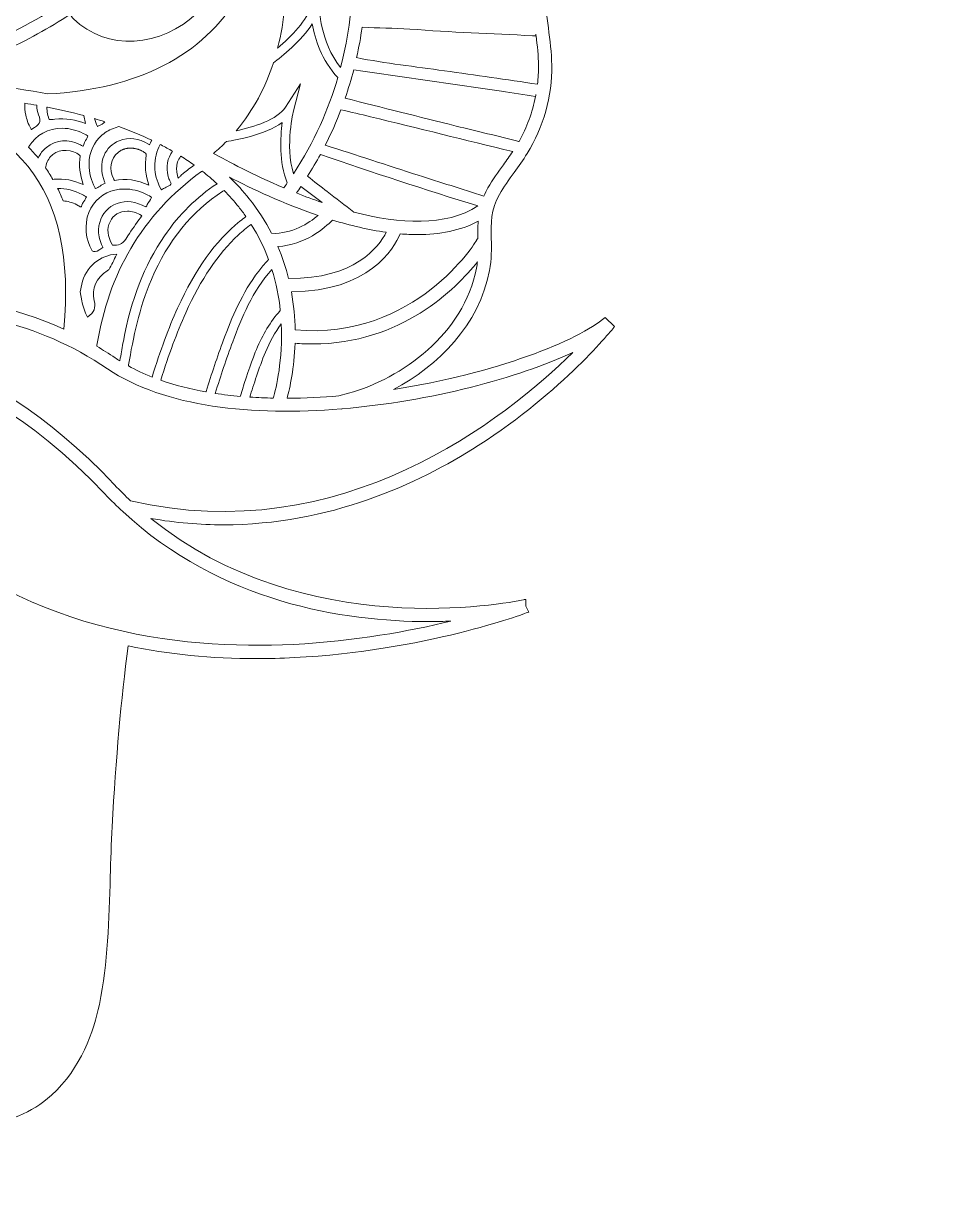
# Model space of a CAD drawing. Extents: x 467 to 2534, y -2987 to -13.
# Drawn here: x 1758 to 2534, y -2987 to -1988 of the extents above; entities that cross this region are included whole.
import ezdxf

# ---------------------------------------------------------------- set-up
doc = ezdxf.new("R2010")
doc.units = 0
doc.header["$MEASUREMENT"] = 0
doc.layers.add('Layer 1', color=7, linetype='Continuous')

msp = doc.modelspace()

# ---------------------------------------------------------------- linework, layer by layer
at = {"layer": 'Layer 1', "lineweight": 0}
for points, knots in [([(2529.46, -1453.5), (2526.67, -1452.39), (2523.54, -1453.69), (2522.31, -1456.42), (2522.01, -1457.14), (2505.06, -1493.98), (2462.33, -1535.12), (2461.96, -1524.73), (2462.23, -1514.3), (2463.46, -1503.86), (2465.51, -1486.57), (2472.78, -1450.82), (2489.36, -1439.9), (2448.7, -1466.59), (2405.02, -1490.26), (2349.29, -1559.43), (2349.19, -1550.68), (2349.51, -1541.88), (2350.55, -1533.09), (2352.56, -1515.79), (2359.83, -1480.05), (2376.47, -1469.13), (2332.22, -1498.19), (2284.39, -1523.62), (2221.45, -1607.9), (2220.15, -1592.26), (2219.84, -1576.65), (2221.67, -1561), (2223.72, -1543.7), (2230.98, -1507.92), (2247.57, -1497.05), (2201.24, -1527.46), (2150.89, -1553.92), (2083.38, -1648.37), (2078.18, -1655.67), (2073.43, -1663.39), (2069.41, -1671.44), (2068.67, -1658.57), (2068.71, -1645.69), (2070.23, -1632.76), (2072.24, -1615.45), (2079.51, -1579.67), (2096.13, -1568.75), (2067.51, -1587.56), (2037.38, -1604.86), (2002.64, -1637.55), (2001.15, -1616.39), (1985.47, -1599.69), (1974.86, -1588.37), (1960.13, -1572.71), (1944.55, -1557.52), (1928.53, -1543.21), (1922.83, -1538.12), (1916.99, -1533.17), (1911.36, -1528.38), (1909.95, -1527.18), (1908.55, -1525.99), (1907.17, -1524.79), (1924.28, -1508.4), (1986.82, -1437.6), (2002.4, -1266.13), (2020.09, -1071.6), (1834.51, -783.2), (1826.61, -771.04), (1826.61, -771.04), (1826.16, -771.31), (1826.16, -771.31), (1826.06, -770.88), (1825.96, -770.46), (1825.84, -770.01), (1801.92, -674.85), (1777.16, -576.44), (1776.9, -476.35), (1776.9, -476.35), (1776.87, -467.66), (1776.87, -467.66), (1776.47, -328.93), (1776.03, -171.69), (1864.05, -53.81), (1864.05, -53.81), (1894.69, -12.76), (1894.69, -12.76), (1894.69, -12.76), (1855.91, -46.24), (1855.91, -46.24), (1855.26, -46.8), (1791.47, -102.34), (1728.66, -198.53), (1670.68, -287.35), (1601.55, -430.1), (1601.55, -606.03), (1601.55, -606.03), (1602.51, -629.37), (1602.51, -629.37), (1534.49, -529.65), (1505.77, -471.11), (1505.48, -470.49), (1505.48, -470.49), (1500.45, -460.17), (1500.45, -460.17), (1500.45, -460.17), (1495.42, -470.49), (1495.42, -470.49), (1495.13, -471.11), (1466.41, -529.65), (1398.39, -629.37), (1398.39, -629.37), (1399.35, -605.79), (1399.35, -605.79), (1399.35, -430.1), (1330.22, -287.35), (1272.24, -198.53), (1209.43, -102.34), (1145.63, -46.8), (1144.99, -46.24), (1144.99, -46.24), (1106.21, -12.76), (1106.21, -12.76), (1106.21, -12.76), (1136.86, -53.81), (1136.86, -53.81), (1224.87, -171.69), (1224.43, -328.91), (1224.03, -467.63), (1224.03, -467.63), (1224, -476.35), (1224, -476.35), (1223.74, -576.44), (1199, -674.85), (1175.06, -770.01), (1174.94, -770.46), (1174.84, -770.88), (1174.74, -771.31), (1174.74, -771.31), (1174.29, -771.04), (1174.29, -771.04), (1166.39, -783.2), (980.81, -1071.6), (998.5, -1266.13), (1014.08, -1437.58), (1076.62, -1508.4), (1093.74, -1524.79), (1092.35, -1525.99), (1090.95, -1527.17), (1089.55, -1528.36), (1083.91, -1533.16), (1078.07, -1538.12), (1072.37, -1543.21), (1056.33, -1557.54), (1040.75, -1572.74), (1026.04, -1588.37), (1015.43, -1599.69), (999.73, -1616.39), (998.26, -1637.55), (963.52, -1604.86), (933.39, -1587.56), (904.77, -1568.75), (921.39, -1579.67), (928.66, -1615.45), (930.67, -1632.76), (932.19, -1645.69), (932.23, -1658.57), (931.49, -1671.44), (927.47, -1663.39), (922.72, -1655.67), (917.52, -1648.37), (850.01, -1553.92), (799.66, -1527.46), (753.33, -1497.05), (769.92, -1507.92), (777.18, -1543.7), (779.23, -1561), (781.06, -1576.65), (780.75, -1592.26), (779.45, -1607.9), (716.51, -1523.62), (668.68, -1498.19), (624.45, -1469.13), (641.07, -1480.05), (648.34, -1515.79), (650.35, -1533.09), (651.39, -1541.88), (651.72, -1550.68), (651.61, -1559.43), (595.88, -1490.26), (552.2, -1466.59), (511.54, -1439.9), (528.12, -1450.82), (535.39, -1486.57), (537.44, -1503.86), (538.67, -1514.3), (538.94, -1524.73), (538.57, -1535.14), (495.8, -1493.94), (478.89, -1457.12), (478.59, -1456.42), (477.36, -1453.69), (474.23, -1452.39), (471.44, -1453.5), (468.64, -1454.59), (467.22, -1457.68), (468.19, -1460.52), (468.54, -1461.52), (487.8, -1515.53), (535.25, -1573.56), (539.16, -1578.34), (543.26, -1583.14), (547.54, -1587.91), (572.08, -1615.39), (603.02, -1642.86), (641.36, -1665.25), (645.86, -1667.89), (650.54, -1670.47), (655.26, -1672.98), (666.75, -1679.05), (678.86, -1684.6), (691.61, -1689.6), (696, -1691.34), (700.52, -1693.03), (705.09, -1694.58), (712.22, -1697.09), (719.53, -1699.36), (727.05, -1701.44), (742.29, -1705.65), (756.83, -1709.87), (770.7, -1714.05), (775.62, -1715.53), (780.46, -1716.98), (785.24, -1718.43), (791.57, -1720.41), (797.75, -1722.36), (803.79, -1724.32), (808.38, -1725.79), (812.85, -1727.24), (817.25, -1728.72), (824.69, -1731.2), (831.91, -1733.66), (838.92, -1736.11), (824.16, -1753.71), (812.63, -1777.15), (804.59, -1805.94), (796.16, -1836.12), (793.33, -1869.47), (796.19, -1905.03), (796.86, -1913.35), (798.4, -1921.54), (799.86, -1929.46), (801.84, -1940.01), (803.68, -1949.97), (803.67, -1960.19), (803.65, -1970.62), (802.25, -1981.32), (800.89, -1991.66), (799.56, -2001.9), (798.16, -2012.48), (798.02, -2023.14), (797.7, -2049.1), (805.03, -2075.53), (818.74, -2097.59), (822.17, -2103.14), (826, -2108.43), (829.72, -2113.55), (834.25, -2119.79), (838.51, -2125.68), (842.18, -2132.04), (849.57, -2144.89), (849.31, -2156.31), (849.02, -2169.5), (848.84, -2177.91), (848.63, -2186.61), (850.46, -2196.24), (859.11, -2241.87), (894.04, -2276.66), (931.34, -2296.4), (845.27, -2282.97), (775.65, -2255.4), (753.11, -2235.67), (753.11, -2235.67), (745.04, -2243.33), (745.04, -2243.33), (746.78, -2245.53), (788.29, -2297.73), (860, -2343.72), (911.24, -2376.57), (985.76, -2410.56), (1074.79, -2410.54), (1094.47, -2410.54), (1114.88, -2408.89), (1135.88, -2405.18), (1004.05, -2511.85), (828.85, -2475.26), (821.16, -2473.59), (821.16, -2473.59), (821.14, -2473.73), (821.14, -2473.73), (821.14, -2473.73), (819.86, -2473.42), (819.86, -2473.42), (819.86, -2473.42), (819.86, -2479.29), (819.86, -2479.29), (819.86, -2479.29), (817.52, -2484.09), (817.52, -2484.09), (817.52, -2484.09), (818, -2484.26), (818, -2484.26), (818, -2484.26), (817.98, -2484.29), (817.98, -2484.29), (821.5, -2485.62), (905.39, -2516.95), (1015.16, -2522.5), (1025.87, -2523.03), (1036.45, -2523.3), (1046.89, -2523.3), (1084.88, -2523.3), (1121, -2519.7), (1155.06, -2512.67), (1161.03, -2557.9), (1165.33, -2606.48), (1168.58, -2665.01), (1169.34, -2678.85), (1169.74, -2693.3), (1170.11, -2707.26), (1171.09, -2743.03), (1172.11, -2780.02), (1179.29, -2814.76), (1183.93, -2837.2), (1194.7, -2868.69), (1219.68, -2891.31), (1248.16, -2917.1), (1284.2, -2921.36), (1326.79, -2903.99), (1329.64, -2902.83), (1332.51, -2901.6), (1335.36, -2900.39), (1341.96, -2910.42), (1386.02, -2972.09), (1470.35, -2972.09), (1479.87, -2972.09), (1489.9, -2971.31), (1500.45, -2969.58), (1604.45, -2986.68), (1658.19, -2911.55), (1665.54, -2900.39), (1668.39, -2901.6), (1671.26, -2902.83), (1674.11, -2903.99), (1691.22, -2910.97), (1707.28, -2914.45), (1722.21, -2914.45), (1744.44, -2914.45), (1764.19, -2906.74), (1781.22, -2891.31), (1806.2, -2868.69), (1816.97, -2837.2), (1821.61, -2814.76), (1828.79, -2780.02), (1829.82, -2743.03), (1830.79, -2707.26), (1831.16, -2693.3), (1831.56, -2678.85), (1832.32, -2665.01), (1835.57, -2606.48), (1839.87, -2557.9), (1845.84, -2512.67), (1879.9, -2519.71), (1916.02, -2523.3), (1954.01, -2523.3), (1964.43, -2523.3), (1975.03, -2523.03), (1985.74, -2522.5), (2095.5, -2516.95), (2179.4, -2485.62), (2182.92, -2484.29), (2182.92, -2484.29), (2182.9, -2484.24), (2182.9, -2484.24), (2182.9, -2484.24), (2183.43, -2484.05), (2183.43, -2484.05), (2183.43, -2484.05), (2181.04, -2479.02), (2181.04, -2479.02), (2181.04, -2479.02), (2181.04, -2473.42), (2181.04, -2473.42), (2181.04, -2473.42), (2179.61, -2473.47), (2179.61, -2473.47), (2179.61, -2473.47), (2179.08, -2473.75), (2179.08, -2473.75), (2164.96, -2476.7), (1994.19, -2509.66), (1865.02, -2405.18), (1886.02, -2408.89), (1906.41, -2410.54), (1926.11, -2410.54), (2015.14, -2410.54), (2089.66, -2376.57), (2140.9, -2343.72), (2212.61, -2297.73), (2254.12, -2245.53), (2255.86, -2243.33), (2255.86, -2243.33), (2247.79, -2235.67), (2247.79, -2235.67), (2225.25, -2255.4), (2155.63, -2282.97), (2069.58, -2296.4), (2106.86, -2276.66), (2141.79, -2241.87), (2150.44, -2196.24), (2152.27, -2186.61), (2152.06, -2177.91), (2151.88, -2169.5), (2151.59, -2156.31), (2151.33, -2144.89), (2158.72, -2132.04), (2162.39, -2125.68), (2166.65, -2119.79), (2171.18, -2113.55), (2174.9, -2108.43), (2178.73, -2103.14), (2182.16, -2097.59), (2195.87, -2075.53), (2203.2, -2049.1), (2202.88, -2023.14), (2202.74, -2012.48), (2201.34, -2001.9), (2200.01, -1991.66), (2198.65, -1981.32), (2197.25, -1970.62), (2197.23, -1960.19), (2197.22, -1949.97), (2199.06, -1940.01), (2201.04, -1929.46), (2202.5, -1921.54), (2204.04, -1913.35), (2204.71, -1905.03), (2207.57, -1869.47), (2204.74, -1836.12), (2196.31, -1805.94), (2188.27, -1777.13), (2176.74, -1753.69), (2161.98, -1736.1), (2194.55, -1724.71), (2231.51, -1713.21), (2273.85, -1701.44), (2465.76, -1648.15), (2532.07, -1462.41), (2532.71, -1460.52), (2533.68, -1457.68), (2532.26, -1454.59), (2529.46, -1453.5)], [0, 0, 0, 0, 1, 1, 1, 2, 2, 2, 3, 3, 3, 4, 4, 4, 5, 5, 5, 6, 6, 6, 7, 7, 7, 8, 8, 8, 9, 9, 9, 10, 10, 10, 11, 11, 11, 12, 12, 12, 13, 13, 13, 14, 14, 14, 15, 15, 15, 16, 16, 16, 17, 17, 17, 18, 18, 18, 19, 19, 19, 20, 20, 20, 21, 21, 21, 22, 22, 22, 23, 23, 23, 24, 24, 24, 25, 25, 25, 26, 26, 26, 27, 27, 27, 28, 28, 28, 29, 29, 29, 30, 30, 30, 31, 31, 31, 32, 32, 32, 33, 33, 33, 34, 34, 34, 35, 35, 35, 36, 36, 36, 37, 37, 37, 38, 38, 38, 39, 39, 39, 40, 40, 40, 41, 41, 41, 42, 42, 42, 43, 43, 43, 44, 44, 44, 45, 45, 45, 46, 46, 46, 47, 47, 47, 48, 48, 48, 49, 49, 49, 50, 50, 50, 51, 51, 51, 52, 52, 52, 53, 53, 53, 54, 54, 54, 55, 55, 55, 56, 56, 56, 57, 57, 57, 58, 58, 58, 59, 59, 59, 60, 60, 60, 61, 61, 61, 62, 62, 62, 63, 63, 63, 64, 64, 64, 65, 65, 65, 66, 66, 66, 67, 67, 67, 68, 68, 68, 69, 69, 69, 70, 70, 70, 71, 71, 71, 72, 72, 72, 73, 73, 73, 74, 74, 74, 75, 75, 75, 76, 76, 76, 77, 77, 77, 78, 78, 78, 79, 79, 79, 80, 80, 80, 81, 81, 81, 82, 82, 82, 83, 83, 83, 84, 84, 84, 85, 85, 85, 86, 86, 86, 87, 87, 87, 88, 88, 88, 89, 89, 89, 90, 90, 90, 91, 91, 91, 92, 92, 92, 93, 93, 93, 94, 94, 94, 95, 95, 95, 96, 96, 96, 97, 97, 97, 98, 98, 98, 99, 99, 99, 100, 100, 100, 101, 101, 101, 102, 102, 102, 103, 103, 103, 104, 104, 104, 105, 105, 105, 106, 106, 106, 107, 107, 107, 108, 108, 108, 109, 109, 109, 110, 110, 110, 111, 111, 111, 112, 112, 112, 113, 113, 113, 114, 114, 114, 115, 115, 115, 116, 116, 116, 117, 117, 117, 118, 118, 118, 119, 119, 119, 120, 120, 120, 121, 121, 121, 122, 122, 122, 123, 123, 123, 124, 124, 124, 125, 125, 125, 126, 126, 126, 127, 127, 127, 128, 128, 128, 129, 129, 129, 130, 130, 130, 131, 131, 131, 132, 132, 132, 133, 133, 133, 134, 134, 134, 135, 135, 135, 136, 136, 136, 137, 137, 137, 138, 138, 138, 139, 139, 139, 140, 140, 140, 141, 141, 141, 142, 142, 142, 143, 143, 143, 144, 144, 144, 145, 145, 145, 146, 146, 146, 147, 147, 147, 148, 148, 148, 149, 149, 149, 150, 150, 150, 151, 151, 151, 152, 152, 152, 152]), ([(2270.86, -1690.67), (2075.35, -1744.99), (1992.59, -1794.18), (1928.53, -1851.31), (1921.67, -1857.44), (1914.62, -1864.11), (1907.39, -1871.14), (1903.67, -1874.76), (1899.86, -1878.46), (1895.99, -1882.25), (1867.58, -1910.06), (1834.15, -1942.7), (1790.09, -1971.25), (1745.18, -2000.41), (1689.16, -2025.22), (1616.14, -2036.23), (1612.61, -2036.3), (1609.03, -2036.42), (1605.41, -2036.52), (1605.03, -2031.57), (1603.92, -2022.39), (1600.82, -2011.37), (1604.32, -2010.72), (1609.03, -2009.75), (1614.69, -2008.35), (1614.71, -2008.35), (1614.71, -2008.35), (1614.73, -2008.35), (1615.24, -2008.21), (1615.77, -2008.07), (1616.31, -2007.94), (1616.6, -2007.87), (1616.91, -2007.78), (1617.22, -2007.72), (1617.73, -2007.58), (1618.26, -2007.44), (1618.79, -2007.31), (1619.33, -2007.17), (1619.9, -2007.02), (1620.44, -2006.86), (1620.66, -2006.81), (1620.87, -2006.74), (1621.09, -2006.69), (1621.79, -2006.49), (1622.47, -2006.3), (1623.19, -2006.11), (1623.62, -2005.99), (1624.04, -2005.87), (1624.45, -2005.75), (1624.84, -2005.63), (1625.22, -2005.53), (1625.61, -2005.43), (1625.83, -2005.36), (1626.06, -2005.29), (1626.3, -2005.23), (1627.15, -2004.97), (1628, -2004.71), (1628.87, -2004.46), (1628.87, -2004.46), (1628.89, -2004.46), (1628.89, -2004.46), (1633.85, -2002.96), (1639.23, -2001.22), (1644.96, -1999.15), (1645.03, -1999.13), (1645.08, -1999.12), (1645.13, -1999.1), (1645.13, -1999.1), (1645.15, -1999.1), (1645.15, -1999.1), (1647.11, -1998.38), (1649.14, -1997.63), (1651.19, -1996.86), (1651.28, -1996.83), (1651.36, -1996.8), (1651.45, -1996.76), (1652.51, -1996.35), (1653.56, -1995.94), (1654.66, -1995.52), (1654.77, -1995.46), (1654.91, -1995.41), (1655.03, -1995.36), (1692.38, -1980.65), (1741.61, -1953.81), (1787.7, -1905.32), (1789.48, -1903.47), (1791.23, -1901.58), (1792.99, -1899.65), (1793.01, -1899.65), (1793.01, -1899.65), (1793.01, -1899.65), (1793.03, -1899.63), (1793.06, -1899.58), (1793.09, -1899.57), (1797.21, -1895.06), (1801.3, -1890.39), (1805.35, -1885.52), (1805.74, -1885.06), (1806.13, -1884.6), (1806.52, -1884.12), (1806.86, -1883.71), (1807.21, -1883.29), (1807.55, -1882.88), (1808.31, -1881.94), (1809.08, -1881), (1809.85, -1880.05), (1809.85, -1880.05), (1809.85, -1880.03), (1809.85, -1880.03), (1812.6, -1876.6), (1815.34, -1873.08), (1818.04, -1869.47), (1818.31, -1869.12), (1818.57, -1868.8), (1818.79, -1868.46), (1849.35, -1827.98), (1886.57, -1794.9), (1929.98, -1767.19), (1931.94, -1765.92), (1933.92, -1764.68), (1935.92, -1763.45), (1972.06, -1741.04), (2012.38, -1722.21), (2056.63, -1705.77), (2056.68, -1705.76), (2056.73, -1705.74), (2056.78, -1705.7), (2058.26, -1705.16), (2059.77, -1704.61), (2061.25, -1704.05), (2062.1, -1703.74), (2062.96, -1703.44), (2063.83, -1703.13), (2064.78, -1702.77), (2065.76, -1702.43), (2066.71, -1702.09), (2068.5, -1701.46), (2070.29, -1700.81), (2072.1, -1700.18), (2072.14, -1700.55), (2072.21, -1700.96), (2072.24, -1701.34), (2072.39, -1700.89), (2072.55, -1700.42), (2072.68, -1699.97), (2116.23, -1684.67), (2163.36, -1671.47), (2213.9, -1659.36), (2217.78, -1658.44), (2221.68, -1657.52), (2225.57, -1656.61), (2240.11, -1653.2), (2254.92, -1649.87), (2270.01, -1646.61), (2296.1, -1640.96), (2319.85, -1633.59), (2341.46, -1625.03), (2341.46, -1625.03), (2341.46, -1625.03), (2341.46, -1625.04), (2341.61, -1624.98), (2341.75, -1624.93), (2341.9, -1624.86), (2343.2, -1624.34), (2344.49, -1623.82), (2345.77, -1623.3), (2347.27, -1622.69), (2348.78, -1622.06), (2350.26, -1621.44), (2351.28, -1621), (2352.29, -1620.57), (2353.3, -1620.15), (2353.81, -1619.93), (2354.34, -1619.7), (2354.85, -1619.48), (2354.85, -1619.48), (2354.85, -1619.46), (2354.83, -1619.46), (2393.76, -1602.5), (2425.17, -1581.8), (2450.12, -1561.02), (2450.12, -1561.02), (2450.12, -1561.04), (2450.12, -1561.04), (2450.87, -1560.41), (2451.58, -1559.78), (2452.34, -1559.13), (2453.63, -1558.03), (2454.93, -1556.93), (2456.19, -1555.83), (2456.77, -1555.32), (2457.34, -1554.83), (2457.9, -1554.33), (2459.25, -1553.14), (2460.59, -1551.94), (2461.91, -1550.75), (2462.32, -1550.37), (2462.74, -1550), (2463.15, -1549.64), (2463.15, -1549.62), (2463.15, -1549.62), (2463.15, -1549.61), (2471.5, -1541.98), (2479.02, -1534.42), (2485.71, -1527.12), (2448.8, -1584.19), (2381.2, -1660.04), (2270.86, -1690.67)], [0, 0, 0, 0, 1, 1, 1, 2, 2, 2, 3, 3, 3, 4, 4, 4, 5, 5, 5, 6, 6, 6, 7, 7, 7, 8, 8, 8, 9, 9, 9, 10, 10, 10, 11, 11, 11, 12, 12, 12, 13, 13, 13, 14, 14, 14, 15, 15, 15, 16, 16, 16, 17, 17, 17, 18, 18, 18, 19, 19, 19, 20, 20, 20, 21, 21, 21, 22, 22, 22, 23, 23, 23, 24, 24, 24, 25, 25, 25, 26, 26, 26, 27, 27, 27, 28, 28, 28, 29, 29, 29, 30, 30, 30, 31, 31, 31, 32, 32, 32, 33, 33, 33, 34, 34, 34, 35, 35, 35, 36, 36, 36, 37, 37, 37, 38, 38, 38, 39, 39, 39, 40, 40, 40, 41, 41, 41, 42, 42, 42, 43, 43, 43, 44, 44, 44, 45, 45, 45, 46, 46, 46, 47, 47, 47, 48, 48, 48, 49, 49, 49, 50, 50, 50, 51, 51, 51, 52, 52, 52, 53, 53, 53, 54, 54, 54, 55, 55, 55, 56, 56, 56, 57, 57, 57, 58, 58, 58, 59, 59, 59, 60, 60, 60, 61, 61, 61, 62, 62, 62, 63, 63, 63, 64, 64, 64, 65, 65, 65, 66, 66, 66, 67, 67, 67, 68, 68, 68, 69, 69, 69, 69]), ([(1915.07, -1879.28), (1922.27, -1872.26), (1929.23, -1865.66), (1935.97, -1859.67), (1941.45, -1854.79), (1947.03, -1849.98), (1952.84, -1845.25), (1955.47, -1853.94), (1959.81, -1869.77), (1963.19, -1889.75), (1962.54, -1899.58), (1958.97, -1931.7), (1939.47, -1964.08), (1908.6, -2015.38), (1854.25, -2043.36), (1777.96, -2047.3), (1777.94, -2047.3), (1777.92, -2047.3), (1777.91, -2047.29), (1745.83, -2041.14), (1710.2, -2037.49), (1671, -2036.3), (1696.07, -2029.61), (1718.85, -2021.27), (1739.68, -2011.78), (1760.52, -2002.29), (1779.41, -1991.66), (1796.66, -1980.43), (1797.7, -1981.63), (1798.78, -1982.82), (1799.9, -1983.93), (1827.22, -2011.25), (1874.06, -2008.72), (1904.49, -1978.3), (1932.97, -1949.82), (1937.03, -1907.04), (1915.07, -1879.28)], [0, 0, 0, 0, 1, 1, 1, 2, 2, 2, 3, 3, 3, 4, 4, 4, 5, 5, 5, 6, 6, 6, 7, 7, 7, 8, 8, 8, 9, 9, 9, 10, 10, 10, 11, 11, 11, 12, 12, 12, 12]), ([(2006.95, -1974.14), (2006.95, -1974.14), (1999.55, -1973.5), (1999.55, -1973.5), (1997.53, -1984.66), (1983.25, -1999.01), (1971.82, -2008.71), (1977.77, -1985.45), (1979.62, -1961.71), (1979.14, -1939.51), (1985.13, -1935.23), (1999.04, -1924.24), (2006.15, -1910.08), (2010.49, -1920.55), (2019.31, -1936.41), (2035.18, -1945.81), (2034.97, -1970.76), (2032.07, -1997.51), (2024.92, -2024.99), (2007.5, -2003.59), (2006.95, -1974.44), (2006.95, -1974.14)], [0, 0, 0, 0, 1, 1, 1, 2, 2, 2, 3, 3, 3, 4, 4, 4, 5, 5, 5, 6, 6, 6, 7, 7, 7, 7]), ([(1985.16, -2114.64), (1977.91, -2090.07), (1985.15, -2061.79), (1985.23, -2061.47), (1985.23, -2061.47), (1991.2, -2038.74), (1991.2, -2038.74), (1991.2, -2038.74), (1978.49, -2058.5), (1978.49, -2058.5), (1971.73, -2069.01), (1951.58, -2075.32), (1936.91, -2078.38), (1951.62, -2060.9), (1961.63, -2041.35), (1968.22, -2021.15), (1975.1, -2015.92), (1991.89, -2002.44), (2001.03, -1988.32), (2003.29, -2000.77), (2008.87, -2019.13), (2022.57, -2033.59), (2014.75, -2060.38), (2002.76, -2087.71), (1985.16, -2114.64)], [0, 0, 0, 0, 1, 1, 1, 2, 2, 2, 3, 3, 3, 4, 4, 4, 5, 5, 5, 6, 6, 6, 7, 7, 7, 8, 8, 8, 8]), ([(2190.85, -2039.15), (2164.73, -2035.26), (2138.58, -2031.5), (2112.41, -2027.83), (2087.7, -2024.39), (2062.91, -2021.54), (2038.4, -2016.76), (2040.3, -2008.14), (2041.85, -1999.59), (2043.03, -1991.18), (2056.4, -1991.97), (2069.83, -1991.61), (2083.23, -1992.67), (2117.61, -1995.4), (2152.13, -1996.49), (2186.58, -1998.31), (2187.59, -1998.37), (2188.6, -1998.42), (2189.6, -1998.49), (2189.55, -1997.94), (2189.49, -1997.39), (2189.4, -1996.85), (2189.49, -1997.39), (2189.55, -1997.94), (2189.62, -1998.49), (2189.62, -1998.49), (2189.6, -1998.49), (2189.6, -1998.49), (2190.66, -2006.69), (2191.58, -2015.07), (2191.69, -2023.3), (2191.75, -2028.57), (2191.46, -2033.88), (2190.85, -2039.15)], [0, 0, 0, 0, 1, 1, 1, 2, 2, 2, 3, 3, 3, 4, 4, 4, 5, 5, 5, 6, 6, 6, 7, 7, 7, 8, 8, 8, 9, 9, 9, 10, 10, 10, 11, 11, 11, 11]), ([(2189.25, -2049.49), (2189.23, -2049.49), (2189.23, -2049.49), (2189.21, -2049.49), (2186.58, -2062.75), (2181.86, -2075.61), (2175.25, -2087.32), (2175.17, -2087.46), (2175.1, -2087.59), (2175.02, -2087.73), (2175.1, -2087.59), (2175.17, -2087.46), (2175.24, -2087.32), (2157.59, -2082.9), (2139.9, -2078.79), (2122.25, -2074.4), (2091.06, -2066.65), (2059.9, -2058.81), (2028.74, -2050.96), (2031.49, -2042.94), (2033.86, -2034.97), (2035.91, -2027.05), (2077.39, -2033.07), (2118.88, -2039.1), (2160.36, -2045.14), (2169.98, -2046.54), (2179.59, -2048.07), (2189.21, -2049.49), (2189.33, -2048.91), (2189.43, -2048.35), (2189.55, -2047.77), (2189.43, -2048.35), (2189.35, -2048.91), (2189.25, -2049.49)], [0, 0, 0, 0, 1, 1, 1, 2, 2, 2, 3, 3, 3, 4, 4, 4, 5, 5, 5, 6, 6, 6, 7, 7, 7, 8, 8, 8, 9, 9, 9, 10, 10, 10, 11, 11, 11, 11]), ([(1770.25, -2064.83), (1772.92, -2071.14), (1771.2, -2073.41), (1764.7, -2077.05), (1764.49, -2077.18), (1764.31, -2077.27), (1764.17, -2077.34), (1764.1, -2077.23), (1764.03, -2077.12), (1763.97, -2076.96), (1761.59, -2072.37), (1760.25, -2068.75), (1759.61, -2065.22), (1759.02, -2061.86), (1758.49, -2058.31), (1758.73, -2055.17), (1762.19, -2055.72), (1765.62, -2056.3), (1769.02, -2056.89), (1769.02, -2056.89), (1768.98, -2057.17), (1768.98, -2057.17), (1768.79, -2059.83), (1769.22, -2062.42), (1770.25, -2064.83)], [0, 0, 0, 0, 1, 1, 1, 2, 2, 2, 3, 3, 3, 4, 4, 4, 5, 5, 5, 6, 6, 6, 7, 7, 7, 8, 8, 8, 8]), ([(1777.34, -2058.53), (1777.48, -2058.53), (1777.62, -2058.52), (1777.75, -2058.52), (1788.42, -2060.6), (1798.64, -2062.97), (1808.47, -2065.61), (1808.47, -2065.61), (1808.71, -2066.83), (1808.71, -2066.83), (1809.05, -2068.67), (1809.49, -2070.51), (1810.02, -2072.39), (1801.81, -2068.98), (1793.28, -2067.78), (1784.12, -2068.72), (1782.5, -2068.89), (1779.8, -2069.16), (1779.37, -2068.86), (1778.91, -2068.53), (1778.27, -2065.73), (1777.92, -2064.23), (1777.5, -2062.41), (1777.29, -2060.44), (1777.34, -2058.53)], [0, 0, 0, 0, 1, 1, 1, 2, 2, 2, 3, 3, 3, 4, 4, 4, 5, 5, 5, 6, 6, 6, 7, 7, 7, 8, 8, 8, 8]), ([(2162.13, -2106.98), (2157.64, -2113.19), (2152.99, -2119.6), (2149.04, -2126.46), (2147.7, -2128.82), (2146.54, -2131.16), (2145.58, -2133.46), (2127.19, -2127.52), (2108.74, -2121.8), (2090.34, -2115.88), (2064.2, -2107.49), (2038.13, -2098.89), (2011.99, -2090.53), (2017.02, -2080.6), (2021.39, -2070.65), (2025.18, -2060.73), (2033.51, -2062.63), (2041.83, -2064.49), (2050.13, -2066.52), (2090.07, -2076.3), (2129.97, -2086.26), (2169.93, -2095.92), (2167.42, -2099.67), (2164.76, -2103.38), (2162.13, -2106.98)], [0, 0, 0, 0, 1, 1, 1, 2, 2, 2, 3, 3, 3, 4, 4, 4, 5, 5, 5, 6, 6, 6, 7, 7, 7, 8, 8, 8, 8]), ([(1693.75, -2068.5), (1701.03, -2069.59), (1735.47, -2076.36), (1761.51, -2108.55), (1787.17, -2140.25), (1797.29, -2186.34), (1791.64, -2245.6), (1705.52, -2206.49), (1622.23, -2218.76), (1601.43, -2222.77), (1602.1, -2216.46), (1602.27, -2210.54), (1602, -2205.45), (1601.28, -2192.55), (1597.85, -2183.29), (1591.47, -2177.11), (1583.98, -2169.86), (1576.37, -2170.25), (1570.19, -2170.69), (1570.19, -2170.69), (1570.17, -2170.69), (1570.17, -2170.69), (1596.3, -2113.89), (1650.85, -2083.89), (1693.75, -2068.5)], [0, 0, 0, 0, 1, 1, 1, 2, 2, 2, 3, 3, 3, 4, 4, 4, 5, 5, 5, 6, 6, 6, 7, 7, 7, 8, 8, 8, 8]), ([(1762.26, -2091.72), (1768.04, -2081.89), (1778.37, -2076.23), (1790.59, -2076.21), (1796.75, -2076.43), (1802.62, -2077.92), (1807.96, -2080.6), (1809.63, -2081.45), (1811.33, -2082.3), (1811.92, -2082.78), (1811.71, -2083.5), (1810.84, -2085.05), (1810, -2086.57), (1810, -2086.57), (1809.73, -2087.05), (1809.73, -2087.05), (1809.27, -2087.87), (1808.72, -2088.79), (1808.47, -2089.91), (1808.28, -2090.7), (1808.11, -2091.12), (1807.99, -2091.35), (1807.67, -2091.26), (1807.02, -2091.04), (1805.74, -2090.36), (1795.36, -2085), (1785.4, -2085.72), (1776.93, -2092.44), (1773.93, -2094.83), (1771.59, -2097.9), (1770.11, -2101.41), (1770.09, -2101.38), (1770.06, -2101.36), (1770.04, -2101.33), (1767.4, -2098.07), (1764.68, -2095.08), (1761.92, -2092.28), (1761.92, -2092.28), (1762.26, -2091.72), (1762.26, -2091.72)], [0, 0, 0, 0, 1, 1, 1, 2, 2, 2, 3, 3, 3, 4, 4, 4, 5, 5, 5, 6, 6, 6, 7, 7, 7, 8, 8, 8, 9, 9, 9, 10, 10, 10, 11, 11, 11, 12, 12, 12, 13, 13, 13, 13]), ([(1824.05, -2081.86), (1827.22, -2079.16), (1830.86, -2077.17), (1834.83, -2075.89), (1834.83, -2075.89), (1838.04, -2074.88), (1838.04, -2074.88), (1847.75, -2078.38), (1856.96, -2082.22), (1865.68, -2086.38), (1865.09, -2087.42), (1864.66, -2088.33), (1864.33, -2089.18), (1864.16, -2089.62), (1864.05, -2089.93), (1863.93, -2090.13), (1863.7, -2090.02), (1863.38, -2089.84), (1862.9, -2089.55), (1854.98, -2084.54), (1846.47, -2083.63), (1838.31, -2086.88), (1832.39, -2089.23), (1827.99, -2093.48), (1825.55, -2099.16), (1822.72, -2105.76), (1822.89, -2113.73), (1826.04, -2121.57), (1826.15, -2121.84), (1826.3, -2122.15), (1826.47, -2122.45), (1824.85, -2123.14), (1823.45, -2124.09), (1822.19, -2124.96), (1820.79, -2125.92), (1819.53, -2126.79), (1818.19, -2127.18), (1818.04, -2126.89), (1817.9, -2126.58), (1817.78, -2126.34), (1814.58, -2120.32), (1812.99, -2113.85), (1812.9, -2106.57), (1813.02, -2096.35), (1816.78, -2088), (1824.05, -2081.86)], [0, 0, 0, 0, 1, 1, 1, 2, 2, 2, 3, 3, 3, 4, 4, 4, 5, 5, 5, 6, 6, 6, 7, 7, 7, 8, 8, 8, 9, 9, 9, 10, 10, 10, 11, 11, 11, 12, 12, 12, 13, 13, 13, 14, 14, 14, 15, 15, 15, 15]), ([(1817.36, -2068.11), (1820.36, -2068.99), (1823.31, -2069.9), (1826.21, -2070.84), (1825.09, -2072.18), (1823.19, -2073.4), (1820.38, -2074.64), (1820.24, -2074.69), (1820.11, -2074.76), (1819.99, -2074.85), (1818.93, -2072.68), (1818.06, -2070.44), (1817.36, -2068.11)], [0, 0, 0, 0, 1, 1, 1, 2, 2, 2, 3, 3, 3, 4, 4, 4, 4]), ([(1979.94, -2122.37), (1978.99, -2123.75), (1978.01, -2125.12), (1977.02, -2126.48), (1951.02, -2115.46), (1929.4, -2103.96), (1917.86, -2097.49), (1921.69, -2094.23), (1925.32, -2090.87), (1928.73, -2087.39), (1937.27, -2086.14), (1960.98, -2081.91), (1975.74, -2071.52), (1973.99, -2084.08), (1972.89, -2104.42), (1979.94, -2122.37)], [0, 0, 0, 0, 1, 1, 1, 2, 2, 2, 3, 3, 3, 4, 4, 4, 5, 5, 5, 5]), ([(1776.73, -2107.44), (1777.67, -2103.65), (1779.66, -2100.39), (1782.38, -2098.27), (1788.4, -2093.55), (1799.15, -2093.91), (1804.92, -2099.01), (1805.36, -2099.38), (1805.48, -2099.55), (1805.52, -2099.62), (1804.27, -2107.49), (1805.06, -2115.29), (1807.97, -2123.75), (1799.82, -2120.01), (1791.75, -2118.53), (1783.49, -2119.25), (1783.49, -2119.25), (1782.34, -2119.35), (1782.34, -2119.35), (1780.42, -2115.99), (1778.37, -2112.73), (1776.2, -2109.57), (1776.2, -2109.57), (1776.73, -2107.44), (1776.73, -2107.44)], [0, 0, 0, 0, 1, 1, 1, 2, 2, 2, 3, 3, 3, 4, 4, 4, 5, 5, 5, 6, 6, 6, 7, 7, 7, 8, 8, 8, 8]), ([(1863.38, -2124.3), (1853.18, -2119.71), (1843.77, -2118.43), (1834.27, -2120.29), (1834.18, -2120.12), (1834.1, -2119.93), (1834.03, -2119.77), (1833.93, -2119.57), (1833.82, -2119.35), (1833.72, -2119.13), (1829.56, -2110.94), (1831.04, -2101.67), (1837.32, -2096.6), (1837.72, -2096.29), (1838.11, -2096), (1838.5, -2095.73), (1838.64, -2095.65), (1838.77, -2095.58), (1838.91, -2095.49), (1839.18, -2095.32), (1839.47, -2095.15), (1839.76, -2094.98), (1839.92, -2094.9), (1840.09, -2094.83), (1840.26, -2094.74), (1840.53, -2094.62), (1840.8, -2094.49), (1841.08, -2094.37), (1841.25, -2094.28), (1841.44, -2094.21), (1841.62, -2094.14), (1841.9, -2094.04), (1842.17, -2093.94), (1842.44, -2093.85), (1842.63, -2093.79), (1842.83, -2093.74), (1843.02, -2093.68), (1843.3, -2093.62), (1843.57, -2093.53), (1843.84, -2093.46), (1844.05, -2093.41), (1844.27, -2093.38), (1844.47, -2093.34), (1844.75, -2093.29), (1845.02, -2093.24), (1845.29, -2093.19), (1845.5, -2093.17), (1845.72, -2093.14), (1845.94, -2093.12), (1846.21, -2093.09), (1846.49, -2093.07), (1846.76, -2093.04), (1846.98, -2093.04), (1847.2, -2093.02), (1847.42, -2093.02), (1847.7, -2093.02), (1847.97, -2093), (1848.23, -2093), (1848.5, -2093.02), (1848.79, -2093.04), (1849.06, -2093.05), (1849.3, -2093.05), (1849.56, -2093.07), (1849.8, -2093.1), (1850.09, -2093.12), (1850.36, -2093.15), (1850.63, -2093.21), (1850.89, -2093.24), (1851.13, -2093.26), (1851.38, -2093.31), (1851.66, -2093.36), (1851.95, -2093.43), (1852.22, -2093.48), (1852.46, -2093.55), (1852.7, -2093.58), (1852.94, -2093.65), (1853.23, -2093.72), (1853.52, -2093.82), (1853.81, -2093.91), (1854.03, -2093.97), (1854.27, -2094.04), (1854.49, -2094.11), (1854.78, -2094.21), (1855.09, -2094.33), (1855.38, -2094.45), (1855.58, -2094.54), (1855.8, -2094.62), (1856.02, -2094.71), (1856.32, -2094.84), (1856.62, -2095), (1856.93, -2095.15), (1857.12, -2095.25), (1857.32, -2095.34), (1857.51, -2095.44), (1857.83, -2095.61), (1858.16, -2095.82), (1858.48, -2096), (1858.64, -2096.11), (1858.81, -2096.19), (1858.96, -2096.29), (1859.44, -2096.6), (1859.9, -2096.93), (1860.36, -2097.27), (1861.2, -2097.92), (1861.21, -2098.05), (1861.08, -2098.92), (1859.61, -2107.61), (1860.34, -2115.82), (1863.38, -2124.3)], [0, 0, 0, 0, 1, 1, 1, 2, 2, 2, 3, 3, 3, 4, 4, 4, 5, 5, 5, 6, 6, 6, 7, 7, 7, 8, 8, 8, 9, 9, 9, 10, 10, 10, 11, 11, 11, 12, 12, 12, 13, 13, 13, 14, 14, 14, 15, 15, 15, 16, 16, 16, 17, 17, 17, 18, 18, 18, 19, 19, 19, 20, 20, 20, 21, 21, 21, 22, 22, 22, 23, 23, 23, 24, 24, 24, 25, 25, 25, 26, 26, 26, 27, 27, 27, 28, 28, 28, 29, 29, 29, 30, 30, 30, 31, 31, 31, 32, 32, 32, 33, 33, 33, 34, 34, 34, 35, 35, 35, 36, 36, 36, 36]), ([(1879.57, -2117.03), (1879.86, -2118.32), (1880.48, -2119.47), (1881.02, -2120.46), (1882.01, -2122.28), (1882.15, -2122.76), (1881.83, -2123.32), (1881.09, -2124.54), (1879.57, -2125.23), (1877.8, -2126.05), (1876.84, -2126.5), (1875.85, -2126.94), (1874.91, -2127.52), (1874.83, -2127.54), (1874.49, -2127.71), (1874.13, -2128.02), (1874.01, -2128.12), (1873.91, -2128.2), (1873.82, -2128.27), (1873.69, -2128.08), (1873.52, -2127.79), (1873.29, -2127.33), (1869.93, -2120.61), (1868.24, -2114.4), (1868.31, -2108.92), (1868.21, -2101.81), (1869.74, -2095.49), (1872.85, -2090.1), (1872.85, -2090.1), (1872.92, -2089.98), (1872.92, -2089.98), (1873.17, -2090.1), (1873.43, -2090.24), (1873.67, -2090.36), (1876.93, -2092.05), (1880.1, -2093.8), (1883.21, -2095.59), (1878.94, -2101.45), (1877.7, -2108.65), (1879.57, -2117.03)], [0, 0, 0, 0, 1, 1, 1, 2, 2, 2, 3, 3, 3, 4, 4, 4, 5, 5, 5, 6, 6, 6, 7, 7, 7, 8, 8, 8, 9, 9, 9, 10, 10, 10, 11, 11, 11, 12, 12, 12, 13, 13, 13, 13]), ([(1886.69, -2110.56), (1886.71, -2110.37), (1886.71, -2110.18), (1886.71, -2109.98), (1886.72, -2106.33), (1887.87, -2102.86), (1890.03, -2099.96), (1890.03, -2099.96), (1890.17, -2099.79), (1890.17, -2099.79), (1894.06, -2102.22), (1897.83, -2104.72), (1901.47, -2107.32), (1899.84, -2108.41), (1898.31, -2109.6), (1896.84, -2110.8), (1895.39, -2111.98), (1894.03, -2113.09), (1892.58, -2114.04), (1891.52, -2114.74), (1890.68, -2115.68), (1889.86, -2116.6), (1889.4, -2117.11), (1888.69, -2117.93), (1888.26, -2118.22), (1887.39, -2117.52), (1887.15, -2115.18), (1886.96, -2113.27), (1886.88, -2112.52), (1886.79, -2111.77), (1886.69, -2111.09), (1886.67, -2110.92), (1886.69, -2110.73), (1886.69, -2110.56)], [0, 0, 0, 0, 1, 1, 1, 2, 2, 2, 3, 3, 3, 4, 4, 4, 5, 5, 5, 6, 6, 6, 7, 7, 7, 8, 8, 8, 9, 9, 9, 10, 10, 10, 11, 11, 11, 11]), ([(2036.17, -2146.96), (2028.68, -2141.21), (2021.17, -2135.47), (2013.69, -2129.71), (2008.13, -2125.42), (2002.5, -2121.19), (1997.09, -2116.7), (2000.96, -2110.56), (2004.58, -2104.42), (2007.91, -2098.26), (2051.88, -2113.63), (2096.16, -2128.03), (2140.65, -2141.77), (2113.65, -2159.29), (2074.58, -2156.91), (2036.17, -2146.96)], [0, 0, 0, 0, 1, 1, 1, 2, 2, 2, 3, 3, 3, 4, 4, 4, 5, 5, 5, 5]), ([(1819.58, -2259.1), (1824.59, -2228.49), (1833.91, -2201.82), (1848.06, -2177.55), (1862.32, -2153.1), (1882.9, -2130.7), (1907.56, -2112.76), (1907.56, -2112.76), (1908.15, -2112.32), (1908.15, -2112.32), (1912.57, -2115.76), (1916.79, -2119.33), (1920.8, -2123.03), (1903.68, -2134.14), (1888.74, -2148.95), (1876.37, -2167.09), (1859.51, -2191.82), (1848.21, -2220.79), (1841.83, -2255.67), (1840.94, -2260.5), (1840.09, -2265.33), (1839.22, -2270.16), (1839.22, -2270.16), (1838.82, -2272.34), (1838.82, -2272.34), (1837.48, -2271.49), (1836.11, -2270.67), (1834.8, -2269.78), (1829.7, -2266.32), (1824.56, -2263.09), (1819.42, -2260.06), (1819.42, -2260.06), (1819.58, -2259.1), (1819.58, -2259.1)], [0, 0, 0, 0, 1, 1, 1, 2, 2, 2, 3, 3, 3, 4, 4, 4, 5, 5, 5, 6, 6, 6, 7, 7, 7, 8, 8, 8, 9, 9, 9, 10, 10, 10, 11, 11, 11, 11]), ([(1807.05, -2132.15), (1808.54, -2132.95), (1810.06, -2133.77), (1810.64, -2134.26), (1810.36, -2134.96), (1809.44, -2136.45), (1808.55, -2137.88), (1808.55, -2137.88), (1808.25, -2138.36), (1808.25, -2138.36), (1807.75, -2139.14), (1807.17, -2140.03), (1806.85, -2141.14), (1806.61, -2142.01), (1806.39, -2142.44), (1806.27, -2142.64), (1805.98, -2142.57), (1805.35, -2142.35), (1804.08, -2141.62), (1800.19, -2139.38), (1796.25, -2138.03), (1792.36, -2137.61), (1792.36, -2137.61), (1791.05, -2137.47), (1791.05, -2137.47), (1789.61, -2133.87), (1788.06, -2130.39), (1786.39, -2126.99), (1793.33, -2126.8), (1800.47, -2128.55), (1807.05, -2132.15)], [0, 0, 0, 0, 1, 1, 1, 2, 2, 2, 3, 3, 3, 4, 4, 4, 5, 5, 5, 6, 6, 6, 7, 7, 7, 8, 8, 8, 9, 9, 9, 10, 10, 10, 10]), ([(2005.91, -2149.74), (1998.12, -2156.34), (1984.02, -2165.59), (1966.75, -2164.82), (1961.68, -2154.99), (1955.44, -2145.2), (1947.79, -2135.63), (1942.73, -2129.28), (1937.18, -2123.22), (1931.19, -2117.47), (1950.13, -2127.28), (1976.82, -2139.86), (2005.91, -2149.74)], [0, 0, 0, 0, 1, 1, 1, 2, 2, 2, 3, 3, 3, 4, 4, 4, 4]), ([(1987.64, -2130.83), (1988.93, -2128.99), (1990.2, -2127.16), (1991.44, -2125.32), (1997.43, -2129.88), (2003.46, -2134.4), (2009.46, -2138.92), (2002.01, -2136.36), (1994.7, -2133.65), (1987.64, -2130.83)], [0, 0, 0, 0, 1, 1, 1, 2, 2, 2, 3, 3, 3, 3]), ([(1816.61, -2140.23), (1822.48, -2132.16), (1831.85, -2127.52), (1842.31, -2127.5), (1842.31, -2127.5), (1842.39, -2127.5), (1842.39, -2127.5), (1849.03, -2127.5), (1854.52, -2128.8), (1860.77, -2131.84), (1862.83, -2132.85), (1864.97, -2133.89), (1865.61, -2134.47), (1865.36, -2135.27), (1864.08, -2137.18), (1862.83, -2139.02), (1862.53, -2139.43), (1862.18, -2139.88), (1861.98, -2140.51), (1861.62, -2141.67), (1861.3, -2142.13), (1861.14, -2142.3), (1861.13, -2142.33), (1861.09, -2142.35), (1861.08, -2142.37), (1861.06, -2142.4), (1861.02, -2142.4), (1861.02, -2142.4), (1860.87, -2142.47), (1860.21, -2142.47), (1857.71, -2141.22), (1849.68, -2137.25), (1840.96, -2137.08), (1833.77, -2140.78), (1827.07, -2144.23), (1822.49, -2150.71), (1821.23, -2158.58), (1821.01, -2159.99), (1820.89, -2161.41), (1820.89, -2162.84), (1820.91, -2167.13), (1821.98, -2171.46), (1824.12, -2175.98), (1824.27, -2176.31), (1824.46, -2176.61), (1824.64, -2176.85), (1820.75, -2179.6), (1818.16, -2180.71), (1816.73, -2180.23), (1815.28, -2179.75), (1813.83, -2177.25), (1812.31, -2172.54), (1808.57, -2160.9), (1810.14, -2149.12), (1816.61, -2140.23)], [0, 0, 0, 0, 1, 1, 1, 2, 2, 2, 3, 3, 3, 4, 4, 4, 5, 5, 5, 6, 6, 6, 7, 7, 7, 8, 8, 8, 9, 9, 9, 10, 10, 10, 11, 11, 11, 12, 12, 12, 13, 13, 13, 14, 14, 14, 15, 15, 15, 16, 16, 16, 17, 17, 17, 18, 18, 18, 18]), ([(1846.18, -2275.72), (1850.09, -2253.38), (1855.14, -2227.55), (1865.39, -2203.76), (1879.68, -2170.64), (1899.4, -2146.31), (1925.66, -2129.42), (1925.66, -2129.42), (1926.72, -2128.75), (1926.72, -2128.75), (1931.07, -2133.15), (1935.17, -2137.73), (1938.99, -2142.49), (1941.17, -2145.22), (1943.22, -2147.96), (1945.15, -2150.73), (1945.15, -2150.73), (1945.1, -2150.76), (1945.1, -2150.76), (1943.34, -2152.04), (1941.63, -2153.37), (1940.03, -2154.69), (1918.97, -2171.85), (1902.8, -2194.45), (1887.56, -2227.94), (1879.88, -2244.82), (1873.04, -2263.26), (1866.02, -2286.01), (1859.08, -2283.26), (1852.41, -2280.14), (1846.03, -2276.61), (1846.03, -2276.61), (1846.18, -2275.72), (1846.18, -2275.72)], [0, 0, 0, 0, 1, 1, 1, 2, 2, 2, 3, 3, 3, 4, 4, 4, 5, 5, 5, 6, 6, 6, 7, 7, 7, 8, 8, 8, 9, 9, 9, 10, 10, 10, 11, 11, 11, 11]), ([(1857.37, -2150.08), (1857.32, -2150.08), (1857.2, -2150.61), (1856.32, -2151.75), (1852.48, -2156.61), (1849.01, -2161.85), (1845.67, -2166.9), (1845.67, -2166.9), (1843.79, -2169.75), (1843.79, -2169.75), (1841.08, -2173.82), (1837.43, -2175.5), (1832.94, -2174.79), (1832.75, -2174.75), (1832.68, -2174.75), (1832.44, -2174.36), (1828.35, -2167.43), (1827.73, -2161.14), (1830.58, -2155.1), (1833.36, -2149.21), (1838.21, -2146.29), (1845.43, -2146.19), (1849.18, -2146.07), (1852.56, -2147.43), (1855.62, -2148.94), (1856.96, -2149.6), (1857.3, -2149.98), (1857.37, -2150.08)], [0, 0, 0, 0, 1, 1, 1, 2, 2, 2, 3, 3, 3, 4, 4, 4, 5, 5, 5, 6, 6, 6, 7, 7, 7, 8, 8, 8, 9, 9, 9, 9]), ([(1971.99, -2175.98), (1994.82, -2174.72), (2011.61, -2160.28), (2018.16, -2153.68), (2033.06, -2158.2), (2048.37, -2161.87), (2063.43, -2163.97), (2057.04, -2176.29), (2036.56, -2203.57), (1981, -2202.86), (1978.82, -2194.04), (1975.86, -2185.03), (1971.99, -2175.98)], [0, 0, 0, 0, 1, 1, 1, 2, 2, 2, 3, 3, 3, 4, 4, 4, 4]), ([(2140.68, -2169.14), (2140.68, -2169.14), (2140.09, -2169.87), (2140.09, -2169.87), (2140.09, -2169.87), (2139.56, -2170.61), (2139.56, -2170.61), (2139.04, -2171.46), (2088.48, -2254.94), (1986.61, -2246.32), (1986.43, -2236.22), (1985.5, -2225.36), (1983.42, -2214.09), (2048.61, -2214.03), (2069.85, -2177.6), (2075.18, -2165.27), (2080.07, -2165.68), (2084.94, -2165.9), (2089.73, -2165.9), (2108.33, -2165.9), (2125.84, -2162.64), (2140.82, -2154.69), (2140.5, -2159.58), (2140.58, -2164.4), (2140.68, -2169.14)], [0, 0, 0, 0, 1, 1, 1, 2, 2, 2, 3, 3, 3, 4, 4, 4, 5, 5, 5, 6, 6, 6, 7, 7, 7, 8, 8, 8, 8]), ([(1873.34, -2288.62), (1880.03, -2267.03), (1886.89, -2248.5), (1894.35, -2231.95), (1907.3, -2203.22), (1921.38, -2182.35), (1938.68, -2166.26), (1942.15, -2163.05), (1945.8, -2160.03), (1949.52, -2157.28), (1955.69, -2167.08), (1960.51, -2177.06), (1964.18, -2186.97), (1964.18, -2186.97), (1963.29, -2187.91), (1963.29, -2187.91), (1960.64, -2190.73), (1958.15, -2193.68), (1955.87, -2196.66), (1941.84, -2215.09), (1933.03, -2236.23), (1926.28, -2254.48), (1920.9, -2269), (1916.21, -2283.42), (1911.48, -2298.14), (1911.48, -2298.14), (1911.38, -2298.47), (1911.38, -2298.47), (1898.29, -2296.15), (1885.48, -2292.97), (1873.31, -2288.72), (1873.31, -2288.72), (1873.34, -2288.62), (1873.34, -2288.62)], [0, 0, 0, 0, 1, 1, 1, 2, 2, 2, 3, 3, 3, 4, 4, 4, 5, 5, 5, 6, 6, 6, 7, 7, 7, 8, 8, 8, 9, 9, 9, 10, 10, 10, 11, 11, 11, 11]), ([(1817.27, -2221.65), (1818.66, -2227.69), (1817.2, -2231.27), (1811.74, -2235.35), (1811.69, -2235.38), (1811.64, -2235.42), (1811.59, -2235.45), (1809.32, -2231.13), (1807.75, -2226.59), (1806.76, -2221.63), (1806.76, -2221.63), (1805.29, -2214.29), (1805.29, -2214.29), (1805.29, -2214.29), (1806.71, -2207.74), (1806.71, -2207.74), (1809.87, -2193.23), (1822.22, -2182.93), (1836.28, -2182.47), (1836.28, -2182.47), (1836.04, -2182.96), (1836.04, -2182.96), (1833.88, -2187.3), (1831.85, -2191.39), (1829.68, -2195.5), (1829.52, -2195.64), (1829.15, -2195.84), (1828.89, -2196), (1828.65, -2196.13), (1828.42, -2196.27), (1828.19, -2196.41), (1818.95, -2202.28), (1814.97, -2211.48), (1817.27, -2221.65)], [0, 0, 0, 0, 1, 1, 1, 2, 2, 2, 3, 3, 3, 4, 4, 4, 5, 5, 5, 6, 6, 6, 7, 7, 7, 8, 8, 8, 9, 9, 9, 10, 10, 10, 11, 11, 11, 11]), ([(1933.97, -2256.2), (1941.36, -2236.35), (1950.61, -2213.64), (1966.99, -2195.2), (1970.71, -2207.06), (1972.91, -2218.74), (1974.07, -2229.82), (1974.07, -2229.82), (1972.45, -2231.75), (1972.45, -2231.75), (1964.5, -2241.18), (1957.96, -2252.41), (1953.03, -2265.07), (1948.82, -2275.92), (1944.82, -2287.58), (1940.46, -2301.74), (1940.46, -2301.74), (1940.29, -2302.27), (1940.29, -2302.27), (1933.24, -2301.66), (1926.19, -2300.8), (1919.2, -2299.75), (1923.92, -2285.02), (1928.6, -2270.6), (1933.97, -2256.2)], [0, 0, 0, 0, 1, 1, 1, 2, 2, 2, 3, 3, 3, 4, 4, 4, 5, 5, 5, 6, 6, 6, 7, 7, 7, 8, 8, 8, 8]), ([(2139.45, -2194.16), (2128.99, -2249.36), (2076.23, -2287.51), (2031.59, -2299.61), (2031.59, -2299.61), (2023.4, -2301.93), (2023.4, -2301.93), (2009.74, -2303.06), (1995.01, -2303.81), (1979.81, -2303.88), (1982.18, -2295), (1985.79, -2278.38), (1986.51, -2257.53), (1991.56, -2257.92), (1996.48, -2258.13), (2001.29, -2258.13), (2075.89, -2258.13), (2122.02, -2211.71), (2140.24, -2188.8), (2140.05, -2190.55), (2139.8, -2192.35), (2139.45, -2194.16)], [0, 0, 0, 0, 1, 1, 1, 2, 2, 2, 3, 3, 3, 4, 4, 4, 5, 5, 5, 6, 6, 6, 7, 7, 7, 7]), ([(2220.51, -2265.19), (2164.76, -2320.34), (2025.91, -2431.9), (1847.82, -2390.24), (1843.52, -2386.23), (1839.11, -2381.86), (1834.37, -2376.86), (1718.58, -2254.34), (1622.49, -2257.38), (1590.97, -2262.67), (1595, -2253.69), (1597.85, -2243.96), (1599.66, -2234.56), (1603.17, -2233.76), (1625.85, -2228.9), (1658.77, -2228.9), (1703.82, -2228.9), (1768.03, -2237.99), (1828.52, -2279.05), (1876.42, -2311.54), (1951.09, -2318.93), (2025.28, -2312.83), (2025.28, -2312.83), (2025.33, -2313), (2025.33, -2313), (2025.33, -2313), (2026.18, -2312.77), (2026.18, -2312.77), (2100.77, -2306.52), (2174.78, -2286.73), (2220.51, -2265.19)], [0, 0, 0, 0, 1, 1, 1, 2, 2, 2, 3, 3, 3, 4, 4, 4, 5, 5, 5, 6, 6, 6, 7, 7, 7, 8, 8, 8, 9, 9, 9, 10, 10, 10, 10]), ([(2099.03, -2492.11), (2105.58, -2492.11), (2111.86, -2491.97), (2117.82, -2491.73), (2083.38, -2500.06), (2036.94, -2508.71), (1985.18, -2511.32), (1888.46, -2516.22), (1751.97, -2500.42), (1650.39, -2397.64), (1646.91, -2387.42), (1643.96, -2376.89), (1641.84, -2366.31), (1632.22, -2318.19), (1593.31, -2298.33), (1569.98, -2290.63), (1570.45, -2290.29), (1570.89, -2289.95), (1571.35, -2289.59), (1576.11, -2285.82), (1580.27, -2281.08), (1583.86, -2275.7), (1583.86, -2275.7), (1583.86, -2275.69), (1583.86, -2275.69), (1589.54, -2274.05), (1695.52, -2246.23), (1826.25, -2384.54), (1831.57, -2390.15), (1836.5, -2395.03), (1841.3, -2399.43), (1924.08, -2476.32), (2027.82, -2492.11), (2099.03, -2492.11)], [0, 0, 0, 0, 1, 1, 1, 2, 2, 2, 3, 3, 3, 4, 4, 4, 5, 5, 5, 6, 6, 6, 7, 7, 7, 8, 8, 8, 9, 9, 9, 10, 10, 10, 11, 11, 11, 11]), ([(1961.51, -2265.12), (1965.06, -2256.39), (1969.57, -2248.37), (1974.93, -2241.22), (1976.31, -2271.2), (1970.59, -2295.21), (1968.19, -2303.77), (1961.63, -2303.64), (1955.03, -2303.35), (1948.39, -2302.9), (1951.62, -2292.37), (1955.98, -2278.71), (1961.51, -2265.12)], [0, 0, 0, 0, 1, 1, 1, 2, 2, 2, 3, 3, 3, 4, 4, 4, 4])]:
    msp.add_open_spline(points, degree=3, knots=knots, dxfattribs=at)

doc.saveas('drawing.dxf')
